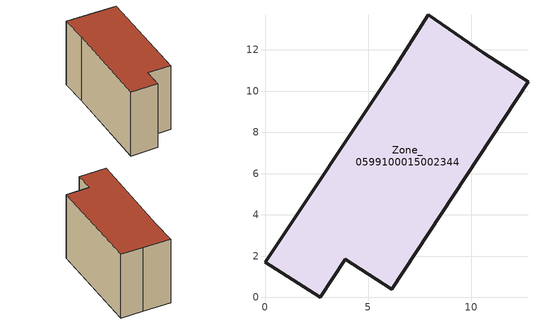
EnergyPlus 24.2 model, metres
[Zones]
Zone_0599100015002344
 floor ground (C_G): 12.76,10.45 6.14,0.38 3.88,1.85 2.67,0 0,1.71 6.2,11 7.91,13.7 10.6,11.87 z0.74
 wall outside (C_F): 10.6,11.87 7.91,13.7 6.2,11 0,1.71 2.67,0 3.88,1.85 6.14,0.38 12.76,10.45 10.6,11.87 z0.74:8.85
 roof outside (C_R): 6.14,0.38 12.76,10.45 10.6,11.87 7.91,13.7 6.2,11 0,1.71 2.67,0 3.88,1.85 z8.85
[BUILDING]
Pand.0599100015002344: North Axis=0; Terrain=City; Loads Convergence Tolerance Value=0.04; Temperature Convergence Tolerance Value=0.4; Solar Distribution=FullExterior; Maximum Number of Warmup Days=25; Minimum Number of Warmup Days=1
[Site:Location]
Rotterdam.The.Hague.AP_ZH_NLD Design_Conditions: Latitude=51.96; Longitude=4.45; Time Zone=1; Elevation=-4.5
[SITE:GROUNDTEMPERATURE:BUILDINGSURFACE]
18, 18, 18, 18, 18, 18, 18, 18, 18, 18, 18, 18
[MATERIAL] Thermal Absorptance=0.9; Solar Absorptance=0.7; Visible Absorptance=0.7
Name | Roughness | Thickness | Conductivity | Density | Specific Heat
G.TI.1965-1974 | MediumSmooth | 0.15 | 0.882353 | 540 | 1210
F.TI.1965-1974 | Rough | 0.3 | 0.697674 | 1920 | 840
R.TI.1965-1974 | MediumRough | 0.2 | 0.232558 | 1500 | 1000
[CONSTRUCTION]
C_G: G.TI.1965-1974
C_F: F.TI.1965-1974
C_R: R.TI.1965-1974
[ZONE]
Zone_0599100015002344: Type=1; Multiplier=1; Ceiling Height=Autocalculate; Volume=Autocalculate; Floor Area=autocalculate; Part of Total Floor Area=Yes
[ZONEINFILTRATION:DESIGNFLOWRATE]
Infil_Zone_0599100015002344: Zone or ZoneList or Space or SpaceList=Zone_0599100015002344; Schedule=AlwaysOn; Design Flow Rate Calculation Method=Flow/Area; Flow Rate per Floor Area=0.003; Constant Term Coefficient=1; Temperature Term Coefficient=0; Velocity Term Coefficient=0; Velocity Squared Term Coefficient=0
[HVACTEMPLATE:ZONE:IDEALLOADSAIRSYSTEM]
Zone_0599100015002344: Maximum Heating Supply Air Temperature=50; Minimum Cooling Supply Air Temperature=13; Maximum Heating Supply Air Humidity Ratio=0.0156; Minimum Cooling Supply Air Humidity Ratio=0.0077; Heating Limit=NoLimit; Cooling Limit=NoLimit; Dehumidification Control Type=ConstantSensibleHeatRatio; Cooling Sensible Heat Ratio=0.7; Dehumidification Setpoint=60; Humidification Control Type=None; Humidification Setpoint=30; Outdoor Air Method=None; Outdoor Air Flow Rate per Person=0.00944; Outdoor Air Flow Rate per Zone Floor Area=0; Outdoor Air Flow Rate per Zone=0; Demand Controlled Ventilation Type=None; Outdoor Air Economizer Type=NoEconomizer; Heat Recovery Type=None; Sensible Heat Recovery Effectiveness=0.7; Latent Heat Recovery Effectiveness=0.65
[ZONECONTROL:THERMOSTAT]
ThermostatControl_Zone_0599100015002344: Zone or ZoneList=Zone_0599100015002344; Control Type Schedule=DualSetpointControlType; Control 1=Thermostat_Zone_0599100015002344; Temperature Difference Between Cutout And Setpoint=0
[THERMOSTATSETPOINT:DUALSETPOINT]
Thermostat_Zone_0599100015002344: Heating Setpoint Temperature Schedule=HeatingSetpoint_Zone_0599100015002344; Cooling Setpoint Temperature Schedule=CoolingSetpoint_Zone_0599100015002344
[SCHEDULE:COMPACT]
HeatingSetpoint_Zone_0599100015002344: Through: 12/31, For: AllDays, Until: 24:00, 21
CoolingSetpoint_Zone_0599100015002344: Through: 12/31, For: AllDays, Until: 24:00, 24
DualSetpointControlType: Through: 12/31, For: AllDays, Until: 24:00, 4
AlwaysOn: Through: 12/31, For: AllDays, Until: 24:00, 1
